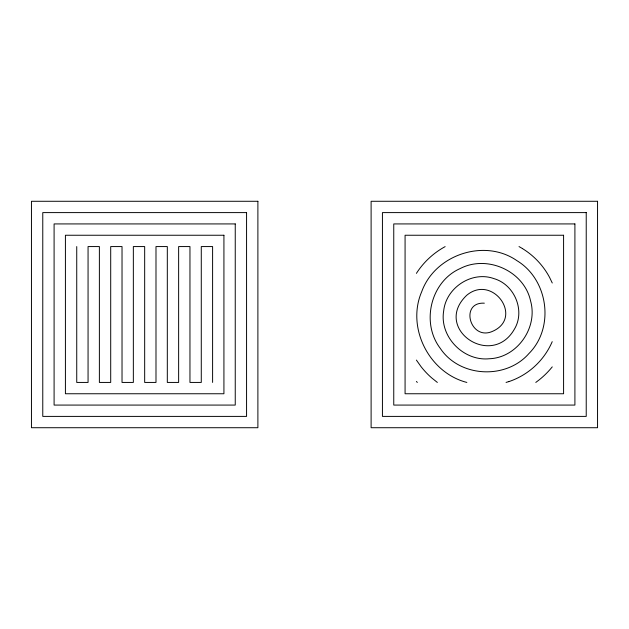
<?xml version="1.0" encoding="UTF-8"?>
<svg xmlns="http://www.w3.org/2000/svg" width="629" height="629" viewBox="0 0 629 629"><rect width="100%" height="100%" fill="white"/><g stroke="black" fill="none" stroke-linecap="round" stroke-linejoin="round"><path stroke-width="0.94" d="M552.262 366.88L549.974 369.585A85.497 85.497 0 0 1 539.179 379.869L535.79 382.432M508.751 381.599L506.062 382.432M484.33 303.178C459.807 301.841 469.619 339.691 491.107 331.923C524.916 319.037 493.105 273.363 466.718 295.284C432.107 328.267 491.446 369.121 514.325 329.289C525.608 310.82 514.491 284.512 493.946 278.616C471.789 270.627 446.032 287.775 443.673 310.946C439.317 336.696 463.455 361.329 489.173 358.758C517.124 357.822 538.157 327.67 530.593 301.016C524.193 271.091 487.318 254.548 460.365 268.465C430.668 281.391 420.746 322.795 440.253 348.324C459.673 377.534 505.968 379.782 528.895 353.577C554.904 327.544 548.26 279.591 516.975 260.697C484.534 238.061 434.969 254.721 421.705 291.707C406.177 327.662 429.143 372.785 466.852 382.432M519.019 246.568L522.416 248.534M437.352 382.432L431.73 377.935A82.179 82.179 0 0 1 421.147 366.793L416.398 360.079M417.326 382.432L416.398 381.465M552.262 282.995L549.542 277.334A75.582 75.582 0 0 0 522.408 248.549M212.602 382.432L212.602 246.568L201.28 246.568L201.28 382.432L189.958 382.432L189.958 246.568L178.636 246.568L178.636 382.432L167.314 382.432L167.314 246.568L155.992 246.568L155.992 382.432L144.67 382.432L144.67 246.568L133.348 246.568L133.348 382.432L122.026 382.432L122.026 246.568L110.704 246.568L110.704 382.432L99.382 382.432L99.382 246.568L88.06 246.568L88.06 382.432L76.738 382.432L76.738 246.568M416.406 273.356A78.892 78.892 0 0 1 445.143 246.623M552.215 341.673A72.288 72.288 0 0 1 508.767 381.654M257.89 201.28L31.45 201.28L31.45 427.72L257.89 427.72L257.89 201.28M597.55 201.28L371.11 201.28L371.11 427.72L597.55 427.72L597.55 201.28M246.568 212.602L42.772 212.602L42.772 416.398L246.568 416.398L246.568 212.602M586.228 212.602L382.432 212.602L382.432 416.398L586.228 416.398L586.228 212.602M235.246 223.924L54.094 223.924L54.094 405.076L235.246 405.076L235.246 223.924M574.906 223.924L393.754 223.924L393.754 405.076L574.906 405.076L574.906 223.924M223.924 235.246L65.416 235.246L65.416 393.754L223.924 393.754L223.924 235.246M563.584 235.246L405.076 235.246L405.076 393.754L563.584 393.754L563.584 235.246"/></g></svg>
